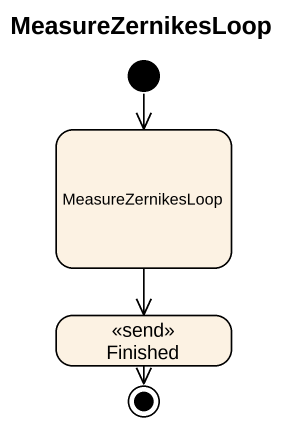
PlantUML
@startuml
title MeasureZernikesLoop
hide empty description
state MeasureZernikesLoop
state Finished <<send>>
[*] --> MeasureZernikesLoop
MeasureZernikesLoop --> Finished
Finished --> [*]
@enduml
